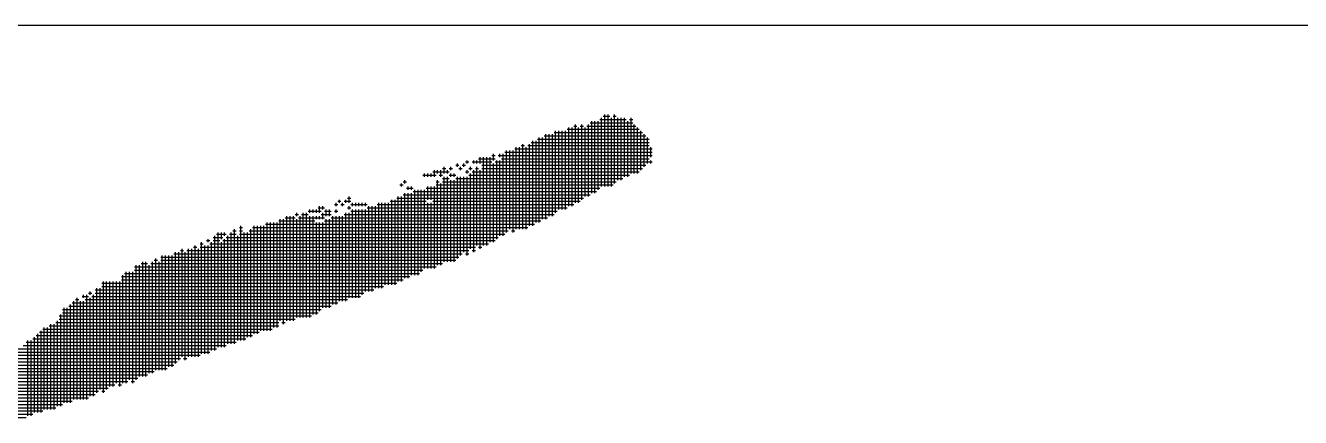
# Model space of a CAD drawing. Header units: feet. Extents: x 0 to 510288, y 0 to 371336.
# Drawn here: x 354919 to 356757, y 89770 to 90336 of the extents above; entities that cross this region are included whole.
import ezdxf
from ezdxf.enums import TextEntityAlignment as Align

# ---------------------------------------------------------------- set-up
doc = ezdxf.new("R2010")
doc.units = ezdxf.units.FT
doc.header["$LTSCALE"] = 100
doc.header["$MEASUREMENT"] = 0
for name, color, linetype in [('CX-BORD-LIN1', 4, 'CONTINUOUS'), ('CX-BORD-LIN2', 3, 'CONTINUOUS'), ('CX-BORD-TEX2', 7, 'CONTINUOUS'), ('CX-BORD-TEX3', 6, 'CONTINUOUS'), ('CX-MISC', 2, 'CONTINUOUS')]:
    doc.layers.add(name, color=color, linetype=linetype)
doc.styles.add('TB_TEXT', font='')
doc.styles.add('TB_WBTXT', font='')
doc.styles.add('TB_WMTXT', font='')
doc.styles.get('TB_TEXT').set_extended_font_data('Dotum')
doc.styles.get('TB_WBTXT').set_extended_font_data('Dotum')
doc.styles.get('TB_WMTXT').set_extended_font_data('Dotum')

# ---------------------------------------------------------------- blocks, each defined once
blk = doc.blocks.new('CXBLKA1-KHCA')
at = {"layer": 'CX-BORD-LIN2'}
blk.add_lwpolyline([(558, 12), (270, 12)], dxfattribs=at)
at = {"layer": 'CX-BORD-LIN1', "style": 'TB_TEXT'}
for tag, p in [('TR_RCON5', (342.3033, 33)), ('TR_RCON4', (342.3033, 27)), ('TR_RCON3', (342.3033, 21)), ('TR_RCON2', (342.3033, 15)), ('TR_RCON1', (342.3033, 9))]:
    blk.add_attdef(tag, text='', height=3.5, dxfattribs=at).set_placement(p, align=Align.MIDDLE_LEFT)
for tag, height, p in [('TR_DGN5', 3.5, (451.1185, 33)), ('TR_CHK5', 3.5, (491.1185, 33)), ('TR_RDAT5', 3.5, (317.5, 33)), ('TR_APP5', 3.5, (531.1185, 33)), ('TR_RNUM5', 3, (285.1051, 32.6366)), ('TR_DGN4', 3.5, (451.1185, 27)), ('TR_CHK4', 3.5, (491.1185, 27)), ('TR_RDAT4', 3.5, (317.5, 27)), ('TR_APP4', 3.5, (531.1185, 27)), ('TR_RNUM4', 3, (285.1051, 26.6366)), ('TR_RDAT3', 3.5, (317.5, 21)), ('TR_DGN3', 3.5, (451.1185, 21)), ('TR_CHK3', 3.5, (491.1185, 21)), ('TR_APP3', 3.5, (531.1185, 21)), ('TR_RNUM3', 3, (285.1051, 20.6366)), ('TR_RDAT2', 3.5, (317.5, 15)), ('TR_DGN2', 3.5, (451.1185, 15)), ('TR_CHK2', 3.5, (491.1185, 15)), ('TR_APP2', 3.5, (531.1185, 15)), ('TR_RNUM2', 3, (285.1051, 14.6366)), ('TR_DGN1', 3.5, (451.1185, 9)), ('TR_CHK1', 3.5, (491.1185, 9)), ('TR_RDAT1', 3.5, (317.5, 9)), ('TR_APP1', 3.5, (531.1185, 9)), ('TR_RNUM1', 3, (285.1051, 8.6366))]:
    blk.add_attdef(tag, text='', height=height, dxfattribs=at).set_placement(p, align=Align.MIDDLE_CENTER)
at = {"layer": 'CX-BORD-LIN2', "style": 'TB_TEXT'}
blk.add_attdef('TD_VERSION', text='', height=3, rotation=90, dxfattribs=at).set_placement((800.5, 48.0149), align=Align.MIDDLE_CENTER)
at = {"layer": 'CX-BORD-TEX2', "style": 'TB_WMTXT'}
for tag, height, p in [('TB_CNAME', 5, (15.3448, 531.8324)), ('TB_CSCOP', 4, (16.6346, 523.8324))]:
    blk.add_attdef(tag, text='', height=height, dxfattribs=at).set_placement(p, align=Align.BOTTOM_LEFT)
at = {"layer": 'CX-BORD-TEX2', "style": 'TB_WBTXT'}
for tag, height, p in [('TB_MTITIL', 10, (398, 533.3264)), ('TB_STITL', 7, (398, 518.3264))]:
    blk.add_attdef(tag, text='', height=height, dxfattribs=at).set_placement(p, align=Align.MIDDLE_CENTER)
at = {"layer": 'CX-BORD-TEX3', "style": 'TB_TEXT'}
for tag, height, p in [('TD_LNDST', 4.5, (215, 31.5)), ('TD_DSECT', 4.5, (605.5, 31.5)), ('TD_DDIST', 4.5, (654.5, 31.5)), ('TD_DNAME_TOP', 4.5, (755, 27.957)), ('TD_CSECT', 4.5, (605.5, 22.5)), ('TD_CDIST', 4.5, (654.5, 22.5)), ('TD_DNAME_MAIN', 4.5, (755, 21.4731)), ('TD_DNAME_BOT', 3, (755, 15.2489)), ('TD_HSCAL', 4.5, (620.8841, 13.7484)), ('TD_VSCAL', 4.5, (656.8615, 13.7484)), ('TD_CCOMP', 4.5, (215, 13.5927)), ('TD_CSTEP', 4.5, (250.744, 5.125)), ('TD_FIELD', 4.5, (180, 5.125)), ('TD_DWGNO', 4.5, (755, 5.0017)), ('TD_DWGCODE', 4.5, (637, 4.7908))]:
    blk.add_attdef(tag, text='', height=height, dxfattribs=at).set_placement(p, align=Align.MIDDLE_CENTER)
for tag, height, width, p in [('TD_DCOMP', 4.5, 0.95, (215, 22.5875)), ('TD_CNAME', 5, 0.78, (65, 7.5956))]:
    blk.add_attdef(tag, text='', height=height, dxfattribs=dict(at, width=width)).set_placement(p, align=Align.MIDDLE_CENTER)

msp = doc.modelspace()

# ---------------------------------------------------------------- linework, layer by layer
at = {"layer": 'CX-MISC'}
for p, q in [((355712.1, 90079.8, 12271.3), (355712.1, 90193.2, 12271.3)), ((355721.5, 90084.5, 12271.3), (355721.5, 90193.2, 12271.3)), ((355731, 90089.2, 12271.3), (355731, 90193.2, 12271.3)), ((355733.3, 90195.6, 12271.3), (355794.8, 90195.6, 12271.3)), ((355735.7, 90094, 12271.3), (355735.7, 90197.9, 12271.3)), ((355740.4, 90094, 12271.3), (355740.4, 90197.9, 12271.3)), ((355745.2, 90098.7, 12271.3), (355745.2, 90197.9, 12271.3)), ((355747.5, 90200.3, 12271.3), (355785.3, 90200.3, 12271.3)), ((355749.9, 90103.4, 12271.3), (355749.9, 90202.6, 12271.3)), ((355752.2, 90205, 12271.3), (355761.7, 90205, 12271.3)), ((355754.6, 90103.4, 12271.3), (355754.6, 90207.4, 12271.3)), ((355759.3, 90103.4, 12271.3), (355759.3, 90207.4, 12271.3)), ((355764.1, 90103.4, 12271.3), (355764.1, 90202.6, 12271.3)), ((355766.4, 90205, 12271.3), (355771.1, 90205, 12271.3)), ((355768.8, 90108.1, 12271.3), (355768.8, 90207.4, 12271.3)), ((355773.5, 90112.9, 12271.3), (355773.5, 90202.6, 12271.3)), ((355778.2, 90112.9, 12271.3), (355778.2, 90202.6, 12271.3)), ((355783, 90117.6, 12271.3), (355783, 90202.6, 12271.3)), ((355787.7, 90117.6, 12271.3), (355787.7, 90197.9, 12271.3)), ((355790, 90200.3, 12271.3), (355794.8, 90200.3, 12271.3)), ((355792.4, 90122.3, 12271.3), (355792.4, 90202.6, 12271.3)), ((355797.1, 90122.3, 12271.3), (355797.1, 90193.2, 12271.3)), ((355660.1, 90051.4, 12271.3), (355660.1, 90174.3, 12271.3)), ((355664.8, 90056.2, 12271.3), (355664.8, 90174.3, 12271.3)), ((355667.2, 90176.7, 12271.3), (355813.7, 90176.7, 12271.3)), ((355669.6, 90056.2, 12271.3), (355669.6, 90179, 12271.3)), ((355674.3, 90060.9, 12271.3), (355674.3, 90179, 12271.3)), ((355679, 90060.9, 12271.3), (355679, 90179, 12271.3)), ((355681.4, 90181.4, 12271.3), (355808.9, 90181.4, 12271.3)), ((355683.7, 90065.6, 12271.3), (355683.7, 90183.7, 12271.3)), ((355688.5, 90070.3, 12271.3), (355688.5, 90183.7, 12271.3)), ((355693.2, 90070.3, 12271.3), (355693.2, 90183.7, 12271.3)), ((355697.9, 90070.3, 12271.3), (355697.9, 90183.7, 12271.3)), ((355700.3, 90186.1, 12271.3), (355804.2, 90186.1, 12271.3)), ((355702.6, 90075.1, 12271.3), (355702.6, 90188.5, 12271.3)), ((355707.4, 90075.1, 12271.3), (355707.4, 90188.5, 12271.3)), ((355709.7, 90190.8, 12271.3), (355714.4, 90190.8, 12271.3)), ((355716.8, 90079.8, 12271.3), (355716.8, 90188.5, 12271.3)), ((355719.2, 90190.8, 12271.3), (355723.9, 90190.8, 12271.3)), ((355726.3, 90089.2, 12271.3), (355726.3, 90188.5, 12271.3)), ((355728.6, 90190.8, 12271.3), (355799.5, 90190.8, 12271.3)), ((355801.9, 90122.3, 12271.3), (355801.9, 90188.5, 12271.3)), ((355806.6, 90127, 12271.3), (355806.6, 90183.7, 12271.3)), ((355811.3, 90131.8, 12271.3), (355811.3, 90179, 12271.3)), ((355816, 90136.5, 12271.3), (355816, 90174.3, 12271.3)), ((355612.9, 90037.3, 12271.3), (355612.9, 90155.4, 12271.3)), ((355617.6, 90042, 12271.3), (355617.6, 90155.4, 12271.3)), ((355622.3, 90037.3, 12271.3), (355622.3, 90155.4, 12271.3)), ((355624.7, 90157.8, 12271.3), (355823.1, 90157.8, 12271.3)), ((355627, 90042, 12271.3), (355627, 90160.1, 12271.3)), ((355631.8, 90042, 12271.3), (355631.8, 90160.1, 12271.3)), ((355634.1, 90162.5, 12271.3), (355638.8, 90162.5, 12271.3)), ((355636.5, 90042, 12271.3), (355636.5, 90164.8, 12271.3)), ((355641.2, 90042, 12271.3), (355641.2, 90160.1, 12271.3)), ((355643.6, 90162.5, 12271.3), (355818.4, 90162.5, 12271.3)), ((355645.9, 90046.7, 12271.3), (355645.9, 90164.8, 12271.3)), ((355648.3, 90167.2, 12271.3), (355818.4, 90167.2, 12271.3)), ((355650.7, 90046.7, 12271.3), (355650.7, 90169.6, 12271.3)), ((355655.4, 90051.4, 12271.3), (355655.4, 90169.6, 12271.3)), ((355657.7, 90171.9, 12271.3), (355818.4, 90171.9, 12271.3)), ((355820.8, 90145.9, 12271.3), (355820.8, 90160.1, 12271.3)), ((355553.8, 90138.9, 12271.3), (355558.5, 90138.9, 12271.3)), ((355556.2, 90136.5, 12271.3), (355556.2, 90141.2, 12271.3)), ((355563.2, 90138.9, 12271.3), (355591.6, 90138.9, 12271.3)), ((355565.6, 90136.5, 12271.3), (355565.6, 90141.2, 12271.3)), ((355570.3, 90136.5, 12271.3), (355570.3, 90141.2, 12271.3)), ((355572.7, 90143.6, 12271.3), (355596.3, 90143.6, 12271.3)), ((355575.1, 90136.5, 12271.3), (355575.1, 90145.9, 12271.3)), ((355579.8, 90018.4, 12271.3), (355579.8, 90145.9, 12271.3)), ((355584.5, 90018.4, 12271.3), (355584.5, 90145.9, 12271.3)), ((355589.2, 90023.1, 12271.3), (355589.2, 90145.9, 12271.3)), ((355591.6, 90148.3, 12271.3), (355596.3, 90148.3, 12271.3)), ((355594, 90141.2, 12271.3), (355594, 90150.7, 12271.3)), ((355596.3, 90138.9, 12271.3), (355823.1, 90138.9, 12271.3)), ((355598.7, 90027.8, 12271.3), (355598.7, 90141.2, 12271.3)), ((355601, 90148.3, 12271.3), (355823.1, 90148.3, 12271.3)), ((355603.4, 90145.9, 12271.3), (355603.4, 90150.7, 12271.3)), ((355603.4, 90032.5, 12271.3), (355603.4, 90141.2, 12271.3)), ((355605.8, 90143.6, 12271.3), (355818.4, 90143.6, 12271.3)), ((355608.1, 90032.5, 12271.3), (355608.1, 90150.7, 12271.3)), ((355610.5, 90153, 12271.3), (355823.1, 90153, 12271.3)), ((355820.8, 90136.5, 12271.3), (355820.8, 90141.2, 12271.3)), ((355492.4, 90120, 12271.3), (355511.3, 90120, 12271.3)), ((355494.7, 90117.6, 12271.3), (355494.7, 90122.3, 12271.3)), ((355499.5, 90117.6, 12271.3), (355499.5, 90122.3, 12271.3)), ((355504.2, 90117.6, 12271.3), (355504.2, 90122.3, 12271.3)), ((355506.5, 90124.7, 12271.3), (355530.2, 90124.7, 12271.3)), ((355508.9, 90117.6, 12271.3), (355508.9, 90127, 12271.3)), ((355513.6, 90122.3, 12271.3), (355513.6, 90127, 12271.3)), ((355516, 90120, 12271.3), (355520.7, 90120, 12271.3)), ((355518.4, 90117.6, 12271.3), (355518.4, 90127, 12271.3)), ((355520.7, 90129.4, 12271.3), (355525.4, 90129.4, 12271.3)), ((355523.1, 90122.3, 12271.3), (355523.1, 90131.8, 12271.3)), ((355527.8, 90122.3, 12271.3), (355527.8, 90127, 12271.3)), ((355530.2, 90129.4, 12271.3), (355534.9, 90129.4, 12271.3)), ((355530.2, 90120, 12271.3), (355539.6, 90120, 12271.3)), ((355532.5, 90127, 12271.3), (355532.5, 90131.8, 12271.3)), ((355532.5, 90117.6, 12271.3), (355532.5, 90122.3, 12271.3)), ((355537.3, 90117.6, 12271.3), (355537.3, 90122.3, 12271.3)), ((355539.6, 90134.1, 12271.3), (355544.3, 90134.1, 12271.3)), ((355542, 90131.8, 12271.3), (355542, 90136.5, 12271.3)), ((355544.3, 90129.4, 12271.3), (355549.1, 90129.4, 12271.3)), ((355546.7, 90127, 12271.3), (355546.7, 90131.8, 12271.3)), ((355549.1, 90134.1, 12271.3), (355553.8, 90134.1, 12271.3)), ((355551.4, 90131.8, 12271.3), (355551.4, 90136.5, 12271.3)), ((355553.8, 90124.7, 12271.3), (355558.5, 90124.7, 12271.3)), ((355556.2, 90122.3, 12271.3), (355556.2, 90127, 12271.3)), ((355558.5, 90129.4, 12271.3), (355563.2, 90129.4, 12271.3)), ((355558.5, 90120, 12271.3), (355790, 90120, 12271.3)), ((355560.9, 90127, 12271.3), (355560.9, 90131.8, 12271.3)), ((355560.9, 90013.6, 12271.3), (355560.9, 90122.3, 12271.3)), ((355563.2, 90124.7, 12271.3), (355804.2, 90124.7, 12271.3)), ((355565.6, 90008.9, 12271.3), (355565.6, 90127, 12271.3)), ((355568, 90129.4, 12271.3), (355572.7, 90129.4, 12271.3)), ((355570.3, 90018.4, 12271.3), (355570.3, 90131.8, 12271.3)), ((355575.1, 90013.6, 12271.3), (355575.1, 90127, 12271.3)), ((355577.4, 90134.1, 12271.3), (355813.7, 90134.1, 12271.3)), ((355577.4, 90129.4, 12271.3), (355808.9, 90129.4, 12271.3)), ((355594, 90023.1, 12271.3), (355594, 90136.5, 12271.3)), ((355459.3, 90105.8, 12271.3), (355464, 90105.8, 12271.3)), ((355461.7, 90103.4, 12271.3), (355461.7, 90108.1, 12271.3)), ((355464, 90110.5, 12271.3), (355468.7, 90110.5, 12271.3)), ((355466.4, 90108.1, 12271.3), (355466.4, 90112.9, 12271.3)), ((355468.7, 90101.1, 12271.3), (355478.2, 90101.1, 12271.3)), ((355471.1, 90098.7, 12271.3), (355471.1, 90103.4, 12271.3)), ((355475.8, 90098.7, 12271.3), (355475.8, 90103.4, 12271.3)), ((355497.1, 90101.1, 12271.3), (355747.5, 90101.1, 12271.3)), ((355499.5, 90084.5, 12271.3), (355499.5, 90103.4, 12271.3)), ((355504.2, 90084.5, 12271.3), (355504.2, 90103.4, 12271.3)), ((355508.9, 89985.3, 12271.3), (355508.9, 90103.4, 12271.3)), ((355511.3, 90110.5, 12271.3), (355516, 90110.5, 12271.3)), ((355511.3, 90105.8, 12271.3), (355766.4, 90105.8, 12271.3)), ((355513.6, 89990, 12271.3), (355513.6, 90112.9, 12271.3)), ((355518.4, 89990, 12271.3), (355518.4, 90108.1, 12271.3)), ((355520.7, 90115.2, 12271.3), (355530.2, 90115.2, 12271.3)), ((355520.7, 90110.5, 12271.3), (355771.1, 90110.5, 12271.3)), ((355523.1, 89994.7, 12271.3), (355523.1, 90117.6, 12271.3)), ((355527.8, 89994.7, 12271.3), (355527.8, 90117.6, 12271.3)), ((355532.5, 89994.7, 12271.3), (355532.5, 90112.9, 12271.3)), ((355537.3, 89994.7, 12271.3), (355537.3, 90112.9, 12271.3)), ((355539.6, 90115.2, 12271.3), (355780.6, 90115.2, 12271.3)), ((355542, 89999.5, 12271.3), (355542, 90117.6, 12271.3)), ((355546.7, 90004.2, 12271.3), (355546.7, 90117.6, 12271.3)), ((355551.4, 90008.9, 12271.3), (355551.4, 90117.6, 12271.3)), ((355556.2, 90004.2, 12271.3), (355556.2, 90117.6, 12271.3)), ((355369.5, 90082.2, 12271.3), (355374.2, 90082.2, 12271.3)), ((355371.9, 90079.8, 12271.3), (355371.9, 90084.5, 12271.3)), ((355379, 90082.2, 12271.3), (355388.4, 90082.2, 12271.3)), ((355381.3, 90079.8, 12271.3), (355381.3, 90084.5, 12271.3)), ((355383.7, 90086.9, 12271.3), (355388.4, 90086.9, 12271.3)), ((355386.1, 90079.8, 12271.3), (355386.1, 90089.2, 12271.3)), ((355445.1, 90082.2, 12271.3), (355497.1, 90082.2, 12271.3)), ((355447.5, 89961.7, 12271.3), (355447.5, 90084.5, 12271.3)), ((355452.2, 89961.7, 12271.3), (355452.2, 90084.5, 12271.3)), ((355454.6, 90086.9, 12271.3), (355723.9, 90086.9, 12271.3)), ((355456.9, 89966.4, 12271.3), (355456.9, 90089.2, 12271.3)), ((355461.7, 89966.4, 12271.3), (355461.7, 90089.2, 12271.3)), ((355464, 90091.6, 12271.3), (355733.3, 90091.6, 12271.3)), ((355466.4, 89971.1, 12271.3), (355466.4, 90094, 12271.3)), ((355471.1, 89971.1, 12271.3), (355471.1, 90094, 12271.3)), ((355475.8, 89975.8, 12271.3), (355475.8, 90094, 12271.3)), ((355478.2, 90096.3, 12271.3), (355742.8, 90096.3, 12271.3)), ((355480.6, 89975.8, 12271.3), (355480.6, 90098.7, 12271.3)), ((355485.3, 89975.8, 12271.3), (355485.3, 90098.7, 12271.3)), ((355490, 89980.6, 12271.3), (355490, 90098.7, 12271.3)), ((355494.7, 89985.3, 12271.3), (355494.7, 90098.7, 12271.3)), ((355506.5, 90082.2, 12271.3), (355719.2, 90082.2, 12271.3)), ((355308.1, 90063.3, 12271.3), (355312.8, 90063.3, 12271.3)), ((355310.5, 90060.9, 12271.3), (355310.5, 90065.6, 12271.3)), ((355317.5, 90063.3, 12271.3), (355327, 90063.3, 12271.3)), ((355319.9, 89914.4, 12271.3), (355319.9, 90065.6, 12271.3)), ((355324.6, 89914.4, 12271.3), (355324.6, 90065.6, 12271.3)), ((355327, 90068, 12271.3), (355345.9, 90068, 12271.3)), ((355329.4, 90065.6, 12271.3), (355329.4, 90070.3, 12271.3)), ((355334.1, 90065.6, 12271.3), (355334.1, 90070.3, 12271.3)), ((355338.8, 90065.6, 12271.3), (355338.8, 90070.3, 12271.3)), ((355341.2, 90072.7, 12271.3), (355350.6, 90072.7, 12271.3)), ((355343.5, 90065.6, 12271.3), (355343.5, 90075.1, 12271.3)), ((355345.9, 90063.3, 12271.3), (355360.1, 90063.3, 12271.3)), ((355348.3, 90070.3, 12271.3), (355348.3, 90075.1, 12271.3)), ((355348.3, 90056.2, 12271.3), (355348.3, 90065.6, 12271.3)), ((355350.6, 90068, 12271.3), (355360.1, 90068, 12271.3)), ((355353, 90060.9, 12271.3), (355353, 90070.3, 12271.3)), ((355357.7, 90060.9, 12271.3), (355357.7, 90070.3, 12271.3)), ((355364.8, 90077.4, 12271.3), (355369.5, 90077.4, 12271.3)), ((355364.8, 90068, 12271.3), (355369.5, 90068, 12271.3)), ((355367.2, 90075.1, 12271.3), (355367.2, 90079.8, 12271.3)), ((355367.2, 90065.6, 12271.3), (355367.2, 90070.3, 12271.3)), ((355374.2, 90077.4, 12271.3), (355379, 90077.4, 12271.3)), ((355376.6, 90075.1, 12271.3), (355376.6, 90079.8, 12271.3)), ((355379, 90063.3, 12271.3), (355681.4, 90063.3, 12271.3)), ((355381.3, 89938, 12271.3), (355381.3, 90065.6, 12271.3)), ((355383.7, 90072.7, 12271.3), (355388.4, 90072.7, 12271.3)), ((355386.1, 90070.3, 12271.3), (355386.1, 90075.1, 12271.3)), ((355386.1, 89942.8, 12271.3), (355386.1, 90065.6, 12271.3)), ((355388.4, 90077.4, 12271.3), (355412, 90077.4, 12271.3)), ((355388.4, 90068, 12271.3), (355686.1, 90068, 12271.3)), ((355390.8, 90075.1, 12271.3), (355390.8, 90079.8, 12271.3)), ((355390.8, 89942.8, 12271.3), (355390.8, 90070.3, 12271.3)), ((355395.5, 90075.1, 12271.3), (355395.5, 90079.8, 12271.3)), ((355395.5, 89942.8, 12271.3), (355395.5, 90070.3, 12271.3)), ((355400.2, 90075.1, 12271.3), (355400.2, 90079.8, 12271.3)), ((355400.2, 89942.8, 12271.3), (355400.2, 90070.3, 12271.3)), ((355405, 90075.1, 12271.3), (355405, 90079.8, 12271.3)), ((355405, 89947.5, 12271.3), (355405, 90070.3, 12271.3)), ((355409.7, 90075.1, 12271.3), (355409.7, 90079.8, 12271.3)), ((355409.7, 89952.2, 12271.3), (355409.7, 90070.3, 12271.3)), ((355412, 90072.7, 12271.3), (355700.3, 90072.7, 12271.3)), ((355414.4, 89952.2, 12271.3), (355414.4, 90075.1, 12271.3)), ((355419.1, 89952.2, 12271.3), (355419.1, 90075.1, 12271.3)), ((355423.9, 89956.9, 12271.3), (355423.9, 90075.1, 12271.3)), ((355426.2, 90077.4, 12271.3), (355709.7, 90077.4, 12271.3)), ((355428.6, 89956.9, 12271.3), (355428.6, 90079.8, 12271.3)), ((355433.3, 89956.9, 12271.3), (355433.3, 90079.8, 12271.3)), ((355438, 89961.7, 12271.3), (355438, 90079.8, 12271.3)), ((355442.8, 89961.7, 12271.3), (355442.8, 90079.8, 12271.3)), ((355499.5, 89985.3, 12271.3), (355499.5, 90079.8, 12271.3)), ((355504.2, 89985.3, 12271.3), (355504.2, 90079.8, 12271.3)), ((355230.1, 89881.3, 12271.3), (355230.1, 90046.7, 12271.3)), ((355249, 89890.8, 12271.3), (355249, 90046.7, 12271.3)), ((355253.8, 89890.8, 12271.3), (355253.8, 90046.7, 12271.3)), ((355258.5, 89895.5, 12271.3), (355258.5, 90046.7, 12271.3)), ((355263.2, 89895.5, 12271.3), (355263.2, 90046.7, 12271.3)), ((355265.6, 90049.1, 12271.3), (355653, 90049.1, 12271.3)), ((355267.9, 89895.5, 12271.3), (355267.9, 90051.4, 12271.3)), ((355272.7, 89895.5, 12271.3), (355272.7, 90051.4, 12271.3)), ((355277.4, 89900.2, 12271.3), (355277.4, 90051.4, 12271.3)), ((355282.1, 89900.2, 12271.3), (355282.1, 90051.4, 12271.3)), ((355284.5, 90053.8, 12271.3), (355336.4, 90053.8, 12271.3)), ((355286.8, 89909.7, 12271.3), (355286.8, 90056.2, 12271.3)), ((355291.6, 89905, 12271.3), (355291.6, 90056.2, 12271.3)), ((355293.9, 90058.5, 12271.3), (355308.1, 90058.5, 12271.3)), ((355296.3, 89909.7, 12271.3), (355296.3, 90060.9, 12271.3)), ((355301, 89909.7, 12271.3), (355301, 90060.9, 12271.3)), ((355305.7, 89909.7, 12271.3), (355305.7, 90060.9, 12271.3)), ((355310.5, 89914.4, 12271.3), (355310.5, 90056.2, 12271.3)), ((355312.8, 90058.5, 12271.3), (355350.6, 90058.5, 12271.3)), ((355315.2, 89914.4, 12271.3), (355315.2, 90060.9, 12271.3)), ((355329.4, 89914.4, 12271.3), (355329.4, 90060.9, 12271.3)), ((355334.1, 89919.1, 12271.3), (355334.1, 90060.9, 12271.3)), ((355338.8, 90056.2, 12271.3), (355338.8, 90060.9, 12271.3)), ((355338.8, 89919.1, 12271.3), (355338.8, 90051.4, 12271.3)), ((355343.5, 90056.2, 12271.3), (355343.5, 90060.9, 12271.3)), ((355343.5, 89923.9, 12271.3), (355343.5, 90051.4, 12271.3)), ((355348.3, 89928.6, 12271.3), (355348.3, 90051.4, 12271.3)), ((355350.6, 90053.8, 12271.3), (355662.5, 90053.8, 12271.3)), ((355353, 89928.6, 12271.3), (355353, 90056.2, 12271.3)), ((355357.7, 89928.6, 12271.3), (355357.7, 90056.2, 12271.3)), ((355360.1, 90058.5, 12271.3), (355671.9, 90058.5, 12271.3)), ((355362.4, 89933.3, 12271.3), (355362.4, 90060.9, 12271.3)), ((355367.2, 89933.3, 12271.3), (355367.2, 90060.9, 12271.3)), ((355371.9, 89938, 12271.3), (355371.9, 90060.9, 12271.3)), ((355376.6, 89938, 12271.3), (355376.6, 90060.9, 12271.3)), ((355182.9, 90023.1, 12271.3), (355182.9, 90027.8, 12271.3)), ((355190, 90030.2, 12271.3), (355204.1, 90030.2, 12271.3)), ((355192.3, 89867.2, 12271.3), (355192.3, 90032.5, 12271.3)), ((355194.7, 90034.9, 12271.3), (355208.9, 90034.9, 12271.3)), ((355197.1, 89871.9, 12271.3), (355197.1, 90037.3, 12271.3)), ((355201.8, 90027.8, 12271.3), (355201.8, 90037.3, 12271.3)), ((355206.5, 90032.5, 12271.3), (355206.5, 90037.3, 12271.3)), ((355206.5, 89871.9, 12271.3), (355206.5, 90027.8, 12271.3)), ((355208.9, 90030.2, 12271.3), (355601, 90030.2, 12271.3)), ((355211.2, 89876.6, 12271.3), (355211.2, 90032.5, 12271.3)), ((355213.6, 90034.9, 12271.3), (355223, 90034.9, 12271.3)), ((355216, 89876.6, 12271.3), (355216, 90037.3, 12271.3)), ((355218.3, 90039.6, 12271.3), (355223, 90039.6, 12271.3)), ((355220.7, 89876.6, 12271.3), (355220.7, 90042, 12271.3)), ((355225.4, 89881.3, 12271.3), (355225.4, 90032.5, 12271.3)), ((355227.8, 90044.4, 12271.3), (355232.5, 90044.4, 12271.3)), ((355227.8, 90039.6, 12271.3), (355232.5, 90039.6, 12271.3)), ((355227.8, 90034.9, 12271.3), (355610.5, 90034.9, 12271.3)), ((355234.9, 89881.3, 12271.3), (355234.9, 90037.3, 12271.3)), ((355239.6, 89886.1, 12271.3), (355239.6, 90037.3, 12271.3)), ((355241.9, 90039.6, 12271.3), (355615.2, 90039.6, 12271.3)), ((355244.3, 89886.1, 12271.3), (355244.3, 90042, 12271.3)), ((355246.7, 90044.4, 12271.3), (355643.6, 90044.4, 12271.3)), ((355619.9, 90039.6, 12271.3), (355624.7, 90039.6, 12271.3)), ((355135.6, 89848.3, 12271.3), (355135.6, 90008.9, 12271.3)), ((355140.4, 89853, 12271.3), (355140.4, 90008.9, 12271.3)), ((355142.7, 90011.3, 12271.3), (355147.4, 90011.3, 12271.3)), ((355145.1, 89857.7, 12271.3), (355145.1, 90013.6, 12271.3)), ((355149.8, 89853, 12271.3), (355149.8, 90008.9, 12271.3)), ((355152.2, 90011.3, 12271.3), (355558.5, 90011.3, 12271.3)), ((355154.5, 89857.7, 12271.3), (355154.5, 90013.6, 12271.3)), ((355159.3, 89857.7, 12271.3), (355159.3, 90013.6, 12271.3)), ((355161.6, 90016, 12271.3), (355166.3, 90016, 12271.3)), ((355164, 89857.7, 12271.3), (355164, 90018.4, 12271.3)), ((355168.7, 89857.7, 12271.3), (355168.7, 90013.6, 12271.3)), ((355171.1, 90020.7, 12271.3), (355175.8, 90020.7, 12271.3)), ((355171.1, 90016, 12271.3), (355568, 90016, 12271.3)), ((355173.4, 89862.4, 12271.3), (355173.4, 90023.1, 12271.3)), ((355178.2, 89862.4, 12271.3), (355178.2, 90018.4, 12271.3)), ((355180.5, 90025.5, 12271.3), (355185.2, 90025.5, 12271.3)), ((355182.9, 89862.4, 12271.3), (355182.9, 90018.4, 12271.3)), ((355185.2, 90020.7, 12271.3), (355586.9, 90020.7, 12271.3)), ((355187.6, 89867.2, 12271.3), (355187.6, 90023.1, 12271.3)), ((355190, 90025.5, 12271.3), (355199.4, 90025.5, 12271.3)), ((355201.8, 89871.9, 12271.3), (355201.8, 90023.1, 12271.3)), ((355204.1, 90025.5, 12271.3), (355596.3, 90025.5, 12271.3)), ((355563.2, 90011.3, 12271.3), (355568, 90011.3, 12271.3)), ((355572.7, 90016, 12271.3), (355577.4, 90016, 12271.3)), ((355078.9, 89824.6, 12271.3), (355078.9, 89990, 12271.3)), ((355083.7, 89829.4, 12271.3), (355083.7, 89990, 12271.3)), ((355086, 89992.4, 12271.3), (355095.5, 89992.4, 12271.3)), ((355088.4, 89829.4, 12271.3), (355088.4, 89994.7, 12271.3)), ((355093.1, 89829.4, 12271.3), (355093.1, 89994.7, 12271.3)), ((355097.8, 89834.1, 12271.3), (355097.8, 89990, 12271.3)), ((355100.2, 89992.4, 12271.3), (355520.7, 89992.4, 12271.3)), ((355102.6, 89834.1, 12271.3), (355102.6, 89994.7, 12271.3)), ((355104.9, 89997.1, 12271.3), (355109.6, 89997.1, 12271.3)), ((355107.3, 89838.8, 12271.3), (355107.3, 89999.5, 12271.3)), ((355112, 89838.8, 12271.3), (355112, 89994.7, 12271.3)), ((355114.4, 90001.8, 12271.3), (355544.3, 90001.8, 12271.3)), ((355114.4, 89997.1, 12271.3), (355539.6, 89997.1, 12271.3)), ((355116.7, 89838.8, 12271.3), (355116.7, 90004.2, 12271.3)), ((355121.5, 89838.8, 12271.3), (355121.5, 90004.2, 12271.3)), ((355126.2, 89843.5, 12271.3), (355126.2, 90004.2, 12271.3)), ((355130.9, 89843.5, 12271.3), (355130.9, 90004.2, 12271.3)), ((355133.3, 90006.6, 12271.3), (355549.1, 90006.6, 12271.3)), ((355553.8, 90006.6, 12271.3), (355558.5, 90006.6, 12271.3)), ((355057.7, 89973.5, 12271.3), (355473.5, 89973.5, 12271.3)), ((355060, 89819.9, 12271.3), (355060, 89975.8, 12271.3)), ((355062.4, 89978.2, 12271.3), (355487.6, 89978.2, 12271.3)), ((355064.8, 89819.9, 12271.3), (355064.8, 89980.6, 12271.3)), ((355069.5, 89824.6, 12271.3), (355069.5, 89980.6, 12271.3)), ((355074.2, 89819.9, 12271.3), (355074.2, 89980.6, 12271.3)), ((355076.6, 89987.7, 12271.3), (355511.3, 89987.7, 12271.3)), ((355076.6, 89982.9, 12271.3), (355492.4, 89982.9, 12271.3)), ((355019.9, 89954.6, 12271.3), (355421.5, 89954.6, 12271.3)), ((355022.2, 89805.7, 12271.3), (355022.2, 89956.9, 12271.3)), ((355027, 89810.5, 12271.3), (355027, 89956.9, 12271.3)), ((355029.3, 89964, 12271.3), (355454.6, 89964, 12271.3)), ((355029.3, 89959.3, 12271.3), (355435.7, 89959.3, 12271.3)), ((355031.7, 89805.7, 12271.3), (355031.7, 89966.4, 12271.3)), ((355036.4, 89810.5, 12271.3), (355036.4, 89966.4, 12271.3)), ((355041.1, 89815.2, 12271.3), (355041.1, 89966.4, 12271.3)), ((355045.9, 89815.2, 12271.3), (355045.9, 89966.4, 12271.3)), ((355050.6, 89819.9, 12271.3), (355050.6, 89966.4, 12271.3)), ((355055.3, 89815.2, 12271.3), (355055.3, 89966.4, 12271.3)), ((355057.7, 89968.8, 12271.3), (355464, 89968.8, 12271.3)), ((354986.8, 89935.7, 12271.3), (355369.5, 89935.7, 12271.3)), ((354989.2, 89796.3, 12271.3), (354989.2, 89938, 12271.3)), ((354991.5, 89940.4, 12271.3), (354996.2, 89940.4, 12271.3)), ((354993.9, 89796.3, 12271.3), (354993.9, 89942.8, 12271.3)), ((354998.6, 89796.3, 12271.3), (354998.6, 89938, 12271.3)), ((355001, 89945.1, 12271.3), (355010.4, 89945.1, 12271.3)), ((355003.3, 89942.8, 12271.3), (355003.3, 89947.5, 12271.3)), ((355003.3, 89796.3, 12271.3), (355003.3, 89938, 12271.3)), ((355005.7, 89940.4, 12271.3), (355383.7, 89940.4, 12271.3)), ((355008.1, 89796.3, 12271.3), (355008.1, 89947.5, 12271.3)), ((355010.4, 89949.9, 12271.3), (355015.1, 89949.9, 12271.3)), ((355012.8, 89947.5, 12271.3), (355012.8, 89952.2, 12271.3)), ((355012.8, 89801, 12271.3), (355012.8, 89942.8, 12271.3)), ((355015.1, 89945.1, 12271.3), (355402.6, 89945.1, 12271.3)), ((355017.5, 89801, 12271.3), (355017.5, 89947.5, 12271.3)), ((355019.9, 89949.9, 12271.3), (355407.3, 89949.9, 12271.3)), ((354967.9, 89916.8, 12271.3), (355331.7, 89916.8, 12271.3)), ((354970.3, 89786.8, 12271.3), (354970.3, 89919.1, 12271.3)), ((354972.6, 89926.2, 12271.3), (355345.9, 89926.2, 12271.3)), ((354972.6, 89921.5, 12271.3), (355341.2, 89921.5, 12271.3)), ((354975, 89791.6, 12271.3), (354975, 89928.6, 12271.3)), ((354979.7, 89791.6, 12271.3), (354979.7, 89928.6, 12271.3)), ((354982.1, 89931, 12271.3), (355360.1, 89931, 12271.3)), ((354984.4, 89791.6, 12271.3), (354984.4, 89933.3, 12271.3)), ((354944.3, 89897.9, 12271.3), (355275, 89897.9, 12271.3)), ((354946.6, 89782.1, 12271.3), (354946.6, 89900.2, 12271.3)), ((354951.4, 89782.1, 12271.3), (354951.4, 89900.2, 12271.3)), ((354953.7, 89902.6, 12271.3), (355284.5, 89902.6, 12271.3)), ((354956.1, 89782.1, 12271.3), (354956.1, 89905, 12271.3)), ((354960.8, 89782.1, 12271.3), (354960.8, 89905, 12271.3)), ((354963.2, 89907.3, 12271.3), (355284.5, 89907.3, 12271.3)), ((354965.5, 89786.8, 12271.3), (354965.5, 89909.7, 12271.3)), ((354967.9, 89912.1, 12271.3), (355308.1, 89912.1, 12271.3)), ((355289.2, 89907.3, 12271.3), (355293.9, 89907.3, 12271.3)), ((354923, 89772.7, 12271.3), (354923, 89881.3, 12271.3)), ((354927.7, 89772.7, 12271.3), (354927.7, 89881.3, 12271.3)), ((354930.1, 89883.7, 12271.3), (355237.2, 89883.7, 12271.3)), ((354932.5, 89777.4, 12271.3), (354932.5, 89886.1, 12271.3)), ((354934.8, 89888.4, 12271.3), (355246.7, 89888.4, 12271.3)), ((354937.2, 89777.4, 12271.3), (354937.2, 89890.8, 12271.3)), ((354939.5, 89893.2, 12271.3), (355256.1, 89893.2, 12271.3)), ((354941.9, 89777.4, 12271.3), (354941.9, 89895.5, 12271.3)), ((354901.7, 89869.5, 12271.3), (355194.7, 89869.5, 12271.3)), ((354901.7, 89864.8, 12271.3), (355185.2, 89864.8, 12271.3)), ((354915.9, 89874.3, 12271.3), (355208.9, 89874.3, 12271.3)), ((354920.6, 89879, 12271.3), (355223, 89879, 12271.3)), ((354854.5, 89855.4, 12271.3), (355142.7, 89855.4, 12271.3)), ((354859.2, 89845.9, 12271.3), (355133.3, 89845.9, 12271.3)), ((354873.4, 89850.6, 12271.3), (355138, 89850.6, 12271.3)), ((354897, 89860.1, 12271.3), (355171.1, 89860.1, 12271.3)), ((355147.4, 89855.4, 12271.3), (355152.2, 89855.4, 12271.3)), ((354821.4, 89827, 12271.3), (355081.3, 89827, 12271.3)), ((354826.1, 89831.7, 12271.3), (355095.5, 89831.7, 12271.3)), ((354835.6, 89836.5, 12271.3), (355104.9, 89836.5, 12271.3)), ((354849.8, 89841.2, 12271.3), (355123.8, 89841.2, 12271.3)), ((354764.7, 89808.1, 12271.3), (355024.6, 89808.1, 12271.3)), ((354793.1, 89812.8, 12271.3), (355038.8, 89812.8, 12271.3)), ((354802.5, 89817.6, 12271.3), (355048.2, 89817.6, 12271.3)), ((354821.4, 89822.3, 12271.3), (355067.1, 89822.3, 12271.3)), ((355029.3, 89808.1, 12271.3), (355034, 89808.1, 12271.3)), ((355052.9, 89817.6, 12271.3), (355057.7, 89817.6, 12271.3)), ((355071.8, 89822.3, 12271.3), (355076.6, 89822.3, 12271.3)), ((354712.7, 89789.2, 12271.3), (354972.6, 89789.2, 12271.3)), ((354722.2, 89793.9, 12271.3), (354986.8, 89793.9, 12271.3)), ((354750.5, 89803.4, 12271.3), (355019.9, 89803.4, 12271.3)), ((354750.5, 89798.7, 12271.3), (355010.4, 89798.7, 12271.3)), ((354608.8, 89770.3, 12271.3), (354920.6, 89770.3, 12271.3)), ((354623, 89775, 12271.3), (354930.1, 89775, 12271.3)), ((354674.9, 89779.8, 12271.3), (354944.3, 89779.8, 12271.3)), ((354689.1, 89784.5, 12271.3), (354963.2, 89784.5, 12271.3))]:
    msp.add_line(p, q, dxfattribs=at)

# ---------------------------------------------------------------- block references
at = {"layer": 'CX-BORD-LIN1', "xscale": 500, "yscale": 500, "zscale": 500}
msp.add_blockref('CXBLKA1-KHCA', (102287.6, 84335.8), dxfattribs=at)

doc.saveas('drawing.dxf')
